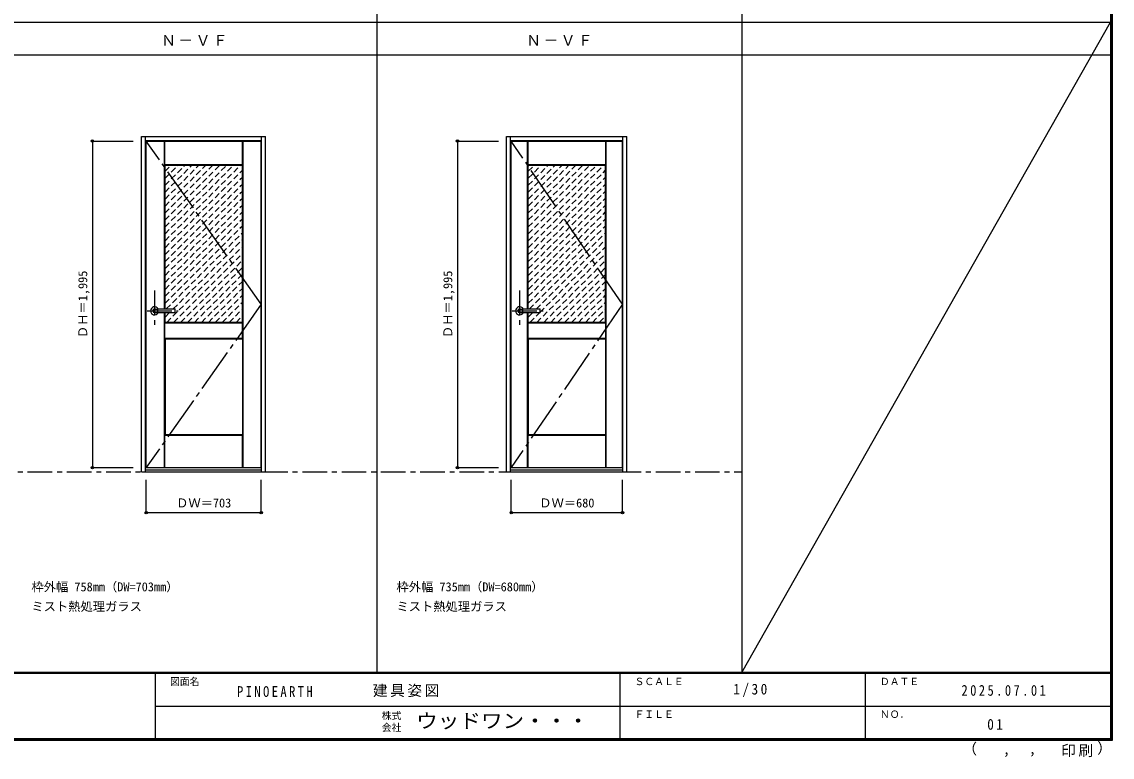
# Model space of a CAD drawing. Units: millimetres, scale not verified. Extents: x -6000 to 5700, y -4307 to 4260.
# Drawn here: x -966 to 5700, y -4307 to 186 of the extents above; entities that cross this region are included whole.
import ezdxf
from ezdxf.enums import TextEntityAlignment as Align

# ---------------------------------------------------------------- set-up
doc = ezdxf.new("R2010")
doc.units = ezdxf.units.MM
doc.header["$LTSCALE"] = 30
doc.header["$PDMODE"] = 32
doc.header["$PDSIZE"] = 15
for name, pattern in [('CHAIN1', [8, 5, -1, 1, -1]), ('CHAIN2', [12, 9, -1, 1, -1]), ('DASHED1', [1.8, 1.2, -0.6])]:
    doc.linetypes.add(name, pattern=pattern)
for name, color, linetype in [('0-1_通り芯', 4, 'CHAIN1'), ('0-2_扉', 3, 'Continuous'), ('0-3_仕上げ', 7, 'Continuous'), ('0-4_枠', 3, 'Continuous'), ('0-5_レバー', 3, 'Continuous'), ('0-7', 7, 'CHAIN2'), ('0-A_文字', 7, 'CHAIN1'), ('0-B_寸法', 7, 'Continuous'), ('0-C_ハッチ', 4, 'DASHED1'), ('F-1_枠', 6, 'Continuous'), ('F-A_文字', 7, 'Continuous')]:
    doc.layers.add(name, color=color, linetype=linetype)
doc.styles.add('ＭＳ ゴシック', font='')
doc.styles.get('ＭＳ ゴシック').set_extended_font_data('MS Gothic')

msp = doc.modelspace()

# ---------------------------------------------------------------- linework, layer by layer
at = {"layer": '0-1_通り芯'}
for p, q in [((-154.2, -1456), (-154.2, -1666)), ((2077.4, -1456), (2077.4, -1666)), ((-199.2, -1580), (-9.2, -1580)), ((2032.4, -1580), (2222.4, -1580))]:
    msp.add_line(p, q, dxfattribs=at)
at = {"layer": '0-2_扉'}
for p, q in [((-205.2, -2537.5), (-205.2, -542.5)), ((-205.2, -542.5), (497.8, -542.5)), ((497.8, -2537.5), (497.8, -542.5)), ((2026.4, -2537.5), (2026.4, -542.5)), ((2026.4, -542.5), (2706.4, -542.5)), ((2706.4, -2537.5), (2706.4, -542.5)), ((-205.2, -2537.5), (497.8, -2537.5)), ((2026.4, -2537.5), (2706.4, -2537.5))]:
    msp.add_line(p, q, dxfattribs=at)
at = {"layer": '0-3_仕上げ'}
for p, q in [((-94.2, -1568.5), (-94.2, -542.5)), ((-92.7, -690), (-92.7, -542.5)), ((-91.2, -688.5), (-91.2, -542.5)), ((383.8, -688.5), (383.8, -542.5)), ((385.3, -690), (385.3, -542.5)), ((386.8, -2537.5), (386.8, -542.5)), ((2125.9, -1568.5), (2125.9, -542.5)), ((2127.4, -690), (2127.4, -542.5)), ((2128.9, -688.5), (2128.9, -542.5)), ((2603.9, -688.5), (2603.9, -542.5)), ((2605.4, -690), (2605.4, -542.5)), ((2606.9, -2537.5), (2606.9, -542.5)), ((-91.2, -688.5), (-92.7, -690)), ((-90.2, -692.5), (-92.7, -690)), ((383.8, -688.5), (-91.2, -688.5)), ((385.3, -690), (382.8, -692.5)), ((383.8, -688.5), (385.3, -690)), ((2128.9, -688.5), (2127.4, -690)), ((2129.9, -692.5), (2127.4, -690)), ((2603.9, -688.5), (2128.9, -688.5)), ((2605.4, -690), (2602.9, -692.5)), ((2603.9, -688.5), (2605.4, -690)), ((-94.2, -2537.5), (-94.2, -1591.5)), ((2125.9, -2537.5), (2125.9, -1591.5)), ((-91.2, -1654.5), (-92.7, -1653)), ((-91.2, -1746.5), (-91.2, -1654.5)), ((383.8, -1654.5), (-91.2, -1654.5)), ((382.8, -1650.5), (385.3, -1653)), ((383.8, -1654.5), (385.3, -1653)), ((383.8, -1746.5), (383.8, -1654.5)), ((385.3, -1748), (385.3, -1653)), ((2127.4, -1748), (2127.4, -1653)), ((2128.9, -1746.5), (2128.9, -1654.5)), ((2602.9, -1650.5), (2605.4, -1653)), ((2603.9, -1654.5), (2605.4, -1653)), ((2603.9, -1746.5), (2603.9, -1654.5)), ((2605.4, -1748), (2605.4, -1653)), ((-91.2, -1746.5), (-92.7, -1748)), ((-91.2, -1746.5), (383.8, -1746.5)), ((385.3, -1748), (382.8, -1750.5)), ((383.8, -1746.5), (385.3, -1748)), ((2128.9, -1746.5), (2127.4, -1748)), ((2129.9, -1750.5), (2127.4, -1748)), ((2128.9, -1746.5), (2603.9, -1746.5)), ((2605.4, -1748), (2602.9, -1750.5)), ((2603.9, -1746.5), (2605.4, -1748)), ((-92.7, -2537.5), (-92.7, -2340)), ((-91.2, -2537.5), (-91.2, -2341.5)), ((383.8, -2341.5), (-91.2, -2341.5)), ((382.8, -2337.5), (385.3, -2340)), ((383.8, -2341.5), (385.3, -2340)), ((383.8, -2537.5), (383.8, -2341.5)), ((385.3, -2537.5), (385.3, -2340)), ((2127.4, -2340), (2129.9, -2337.5)), ((2128.9, -2341.5), (2127.4, -2340)), ((2127.4, -2537.5), (2127.4, -2340)), ((2128.9, -2537.5), (2128.9, -2341.5)), ((2603.9, -2341.5), (2128.9, -2341.5)), ((2602.9, -2337.5), (2605.4, -2340)), ((2603.9, -2341.5), (2605.4, -2340)), ((2603.9, -2537.5), (2603.9, -2341.5)), ((2605.4, -2537.5), (2605.4, -2340))]:
    msp.add_line(p, q, dxfattribs=at)
at = {"layer": '0-3_仕上げ', "color": 3}
for p, q in [((382.8, -692.5), (-90.2, -692.5)), ((-90.2, -1568.5), (-90.2, -692.5)), ((382.8, -1650.5), (382.8, -692.5)), ((2602.9, -692.5), (2129.9, -692.5)), ((2129.9, -1568.5), (2129.9, -692.5)), ((2602.9, -1650.5), (2602.9, -692.5)), ((-90.2, -1650.5), (-90.2, -1591.5)), ((2129.9, -1650.5), (2129.9, -1591.5)), ((382.8, -1650.5), (-90.2, -1650.5)), ((2602.9, -1650.5), (2129.9, -1650.5)), ((-90.2, -1750.5), (-90.2, -2337.5)), ((2129.9, -1750.5), (2129.9, -2337.5)), ((382.8, -2337.5), (-90.2, -2337.5)), ((2602.9, -2337.5), (2129.9, -2337.5))]:
    msp.add_line(p, q, dxfattribs=at)
at = {"layer": '0-3_仕上げ'}
for points in [[(-90.2, -1750.5), (-92.7, -1748), (-92.7, -1653), (-90.2, -1650.5)], [(2603.9, -1654.5), (2128.9, -1654.5), (2127.4, -1653), (2129.9, -1650.5)], [(-91.2, -2341.5), (-92.7, -2340), (-90.2, -2337.5)]]:
    msp.add_lwpolyline(points, dxfattribs=at)
at = {"layer": '0-3_仕上げ', "color": 3}
for points in [[(-90.2, -1750.5), (382.8, -1750.5), (382.8, -2337.5)], [(2129.9, -1750.5), (2602.9, -1750.5), (2602.9, -2337.5)]]:
    msp.add_lwpolyline(points, dxfattribs=at)
at = {"layer": '0-4_枠'}
for p, q in [((-234.2, -2562.5), (-234.2, -515.5)), ((-234.2, -515.5), (523.8, -515.5)), ((-210.2, -2562.5), (-210.2, -515.5)), ((499.8, -2562.5), (499.8, -515.5)), ((1997.4, -2562.5), (1997.4, -515.5)), ((1997.4, -515.5), (2732.4, -515.5)), ((2021.4, -2562.5), (2021.4, -515.5)), ((2708.4, -2562.5), (2708.4, -515.5)), ((2732.4, -2562.5), (2732.4, -515.5)), ((-210.2, -539.5), (499.8, -539.5)), ((2021.4, -539.5), (2708.4, -539.5)), ((-210.2, -2550.5), (499.8, -2550.5)), ((1997.4, -2562.5), (2732.4, -2562.5)), ((2021.4, -2550.5), (2708.4, -2550.5))]:
    msp.add_line(p, q, dxfattribs=at)
msp.add_lwpolyline([(-234.2, -2562.5), (523.8, -2562.5), (523.8, -515.5)], dxfattribs=at)
at = {"layer": '0-5_レバー'}
for p, q in [((-154.2, -1570.5), (-135.2, -1570.5)), ((-154.2, -1589.5), (-135.2, -1589.5)), ((-135.2, -1569.5), (-134.2, -1568.5)), ((-135.2, -1590.5), (-135.2, -1569.5)), ((-135.2, -1590.5), (-134.2, -1591.5)), ((-134.2, -1568.5), (-30.2, -1568.5)), ((-30.2, -1591.5), (-134.2, -1591.5)), ((-29.2, -1569.5), (-30.2, -1568.5)), ((-29.2, -1590.5), (-30.2, -1591.5)), ((-29.2, -1590.5), (-29.2, -1569.5)), ((2077.4, -1570.5), (2096.4, -1570.5)), ((2077.4, -1589.5), (2096.4, -1589.5)), ((2096.4, -1569.5), (2097.4, -1568.5)), ((2096.4, -1590.5), (2096.4, -1569.5)), ((2096.4, -1590.5), (2097.4, -1591.5)), ((2097.4, -1568.5), (2201.4, -1568.5)), ((2201.4, -1591.5), (2097.4, -1591.5)), ((2202.4, -1569.5), (2201.4, -1568.5)), ((2202.4, -1590.5), (2201.4, -1591.5)), ((2202.4, -1590.5), (2202.4, -1569.5))]:
    msp.add_line(p, q, dxfattribs=at)
at = {"layer": '0-5_レバー', "color": 4}
for p, q in [((-134.2, -1591.5), (-134.2, -1568.5)), ((-30.2, -1568.5), (-30.2, -1591.5)), ((2097.4, -1591.5), (2097.4, -1568.5)), ((2201.4, -1568.5), (2201.4, -1591.5))]:
    msp.add_line(p, q, dxfattribs=at)
for centre, radius, start, end in [((-154.2, -1580), 24.55, 27.93255, 332.06745), ((-154.2, -1580), 11, 59.72736, 300.27264), ((2077.4, -1580), 24.55, 27.93255, 332.06745), ((2077.4, -1580), 11, 59.72736, 300.27264)]:
    msp.add_arc(centre, radius, start, end, dxfattribs=at)
at = {"layer": '0-5_レバー'}
for centre in [(-154.2, -1580), (2077.4, -1580)]:
    msp.add_arc(centre, 9.5, 90, 270, dxfattribs=at)
at = {"layer": '0-7'}
for p, q in [((497.8, -1540), (-205.2, -542.5)), ((2706.4, -1540), (2026.4, -542.5)), ((497.8, -1540), (-205.2, -2537.5)), ((2706.4, -1540), (2026.4, -2537.5))]:
    msp.add_line(p, q, dxfattribs=at)
at = {"layer": '0-A_文字'}
msp.add_line((-5490, -2562.5), (3436.4, -2562.5), dxfattribs=at)
at = {"layer": '0-B_寸法', "color": 4}
for p, q in [((-534.2, -542.5), (-534.2, -2537.5)), ((-534.2, -542.5), (-284.2, -542.5)), ((1697.4, -542.5), (1947.4, -542.5)), ((1697.4, -542.5), (1697.4, -2537.5)), ((-534.2, -2537.5), (-284.2, -2537.5)), ((1697.4, -2537.5), (1947.4, -2537.5)), ((-205.2, -2812.5), (-205.2, -2612.5)), ((2026.4, -2812.5), (2026.4, -2612.5))]:
    msp.add_line(p, q, dxfattribs=at)
for points in [[(-205.2, -2812.5), (497.8, -2812.5), (497.8, -2612.5)], [(2026.4, -2812.5), (2706.4, -2812.5), (2706.4, -2612.5)]]:
    msp.add_lwpolyline(points, dxfattribs=at)
at = {"layer": '0-B_寸法'}
for p in [(-534.2, -542.5), (1697.4, -542.5), (-534.2, -2537.5), (1697.4, -2537.5), (-205.2, -2812.5), (497.8, -2812.5), (2026.4, -2812.5), (2706.4, -2812.5)]:
    msp.add_point(p, dxfattribs=at)
at = {"layer": '0-C_ハッチ'}
for p, q in [((-90.2, -727.44), (-55.26, -692.5)), ((-90.2, -1151.71), (369.01, -692.5)), ((-90.2, -1109.28), (326.58, -692.5)), ((-90.2, -1066.85), (284.15, -692.5)), ((-90.2, -1024.43), (241.73, -692.5)), ((-90.2, -982), (199.3, -692.5)), ((-90.2, -939.57), (156.87, -692.5)), ((-90.2, -897.15), (114.45, -692.5)), ((-90.2, -854.72), (72.02, -692.5)), ((-90.2, -812.29), (29.59, -692.5)), ((-90.2, -769.87), (-12.83, -692.5)), ((-90.2, -1194.13), (382.8, -721.13)), ((2129.9, -727.44), (2164.84, -692.5)), ((2129.9, -1151.71), (2589.11, -692.5)), ((2129.9, -1109.28), (2546.68, -692.5)), ((2129.9, -1066.85), (2504.25, -692.5)), ((2129.9, -1024.43), (2461.83, -692.5)), ((2129.9, -982), (2419.4, -692.5)), ((2129.9, -939.57), (2376.97, -692.5)), ((2129.9, -897.15), (2334.55, -692.5)), ((2129.9, -854.72), (2292.12, -692.5)), ((2129.9, -812.29), (2249.69, -692.5)), ((2129.9, -769.87), (2207.27, -692.5)), ((2129.9, -1194.13), (2602.9, -721.13)), ((-90.2, -1236.56), (382.8, -763.56)), ((2129.9, -1236.56), (2602.9, -763.56)), ((-90.2, -1278.98), (382.8, -805.98)), ((-90.2, -1321.41), (382.8, -848.41)), ((2129.9, -1278.98), (2602.9, -805.98)), ((2129.9, -1321.41), (2602.9, -848.41)), ((-90.2, -1363.84), (382.8, -890.84)), ((2129.9, -1363.84), (2602.9, -890.84)), ((-90.2, -1406.26), (382.8, -933.26)), ((-90.2, -1448.69), (382.8, -975.69)), ((2129.9, -1406.26), (2602.9, -933.26)), ((2129.9, -1448.69), (2602.9, -975.69)), ((-90.2, -1491.12), (382.8, -1018.12)), ((-90.2, -1533.54), (382.8, -1060.54)), ((2129.9, -1491.12), (2602.9, -1018.12)), ((2129.9, -1533.54), (2602.9, -1060.54)), ((-82.73, -1568.5), (382.8, -1102.97)), ((2137.37, -1568.5), (2602.9, -1102.97)), ((-79.88, -1650.5), (382.8, -1187.82)), ((-40.3, -1568.5), (382.8, -1145.4)), ((2179.8, -1568.5), (2602.9, -1145.4)), ((2202.4, -1588.32), (2602.9, -1187.82)), ((-37.45, -1650.5), (382.8, -1230.25)), ((2182.65, -1650.5), (2602.9, -1230.25)), ((4.98, -1650.5), (382.8, -1272.67)), ((47.4, -1650.5), (382.8, -1315.1)), ((2225.08, -1650.5), (2602.9, -1272.67)), ((2267.5, -1650.5), (2602.9, -1315.1)), ((89.83, -1650.5), (382.8, -1357.53)), ((2309.93, -1650.5), (2602.9, -1357.53)), ((132.25, -1650.5), (382.8, -1399.95)), ((174.68, -1650.5), (382.8, -1442.38)), ((2352.35, -1650.5), (2602.9, -1399.95)), ((2394.78, -1650.5), (2602.9, -1442.38)), ((217.11, -1650.5), (382.8, -1484.81)), ((259.53, -1650.5), (382.8, -1527.23)), ((2437.21, -1650.5), (2602.9, -1484.81)), ((2479.63, -1650.5), (2602.9, -1527.23)), ((-90.2, -1618.4), (-63.3, -1591.5)), ((301.96, -1650.5), (382.8, -1569.66)), ((2129.9, -1618.4), (2156.8, -1591.5)), ((2140.22, -1650.5), (2199.22, -1591.5)), ((2522.06, -1650.5), (2602.9, -1569.66)), ((344.39, -1650.5), (382.8, -1612.09)), ((2564.49, -1650.5), (2602.9, -1612.09))]:
    msp.add_line(p, q, dxfattribs=at)
at = {"layer": 'F-1_枠'}
for p, q in [((1204.8, 4175), (1204.8, -3790)), ((3436.4, 4175), (3436.4, -3790)), ((5690, 4175), (5690, -4205)), ((5695, 4175), (5695, -4205)), ((5700, 4175), (5700, -4205)), ((-6000, 184.5), (5700, 184.5)), ((-6000, -15.5), (5700, -15.5)), ((5700, -3790), (-6000, -3790)), ((5700, -3795), (-6000, -3795)), ((-150, -3795), (-150, -4195)), ((2690, -3795), (2690, -4195)), ((4190, -3795), (4190, -4195)), ((-150, -3995), (5690, -3995.01)), ((5700, -4195), (-6000, -4195)), ((5700, -4200), (-6000, -4200)), ((5700, -4205), (-6000, -4205))]:
    msp.add_line(p, q, dxfattribs=at)
at = {"layer": 'F-A_文字'}
msp.add_line((3436.4, -3790), (5690, 184.5), dxfattribs=at)

# ---------------------------------------------------------------- texts
at = {"layer": '0-A_文字', "style": 'ＭＳ ゴシック'}
for s, p in [('枠外幅 758mm（DW=703mm）', (-906.8, -3310)), ('枠外幅 735mm（DW=680mm）', (1324.8, -3310)), ('ミスト熱処理ガラス', (-906.8, -3430)), ('ミスト熱処理ガラス', (1324.8, -3430))]:
    msp.add_text(s, height=54.99, dxfattribs=at).set_placement(p, align=Align.BOTTOM_LEFT)
at = {"layer": '0-A_文字', "char_height": 65.98, "attachment_point": 7, "style": 'ＭＳ ゴシック'}
for insert in [(-113.5, 39.5), (2118.1, 39.5)]:
    msp.add_mtext('\\T1.17;Ｎ－ＶＦ', dxfattribs=dict(at, insert=insert))
at = {"layer": '0-B_寸法', "style": 'ＭＳ ゴシック'}
for p in [(-549.2, -1746.25), (1682.4, -1746.25)]:
    msp.add_text('ＤＨ＝1,995', height=54.99, rotation=90, dxfattribs=at).set_placement(p, align=Align.BOTTOM_LEFT)
for s, p in [('ＤＷ＝703', (-22.45, -2797.5)), ('ＤＷ＝680', (2197.65, -2797.5))]:
    msp.add_text(s, height=54.99, dxfattribs=at).set_placement(p, align=Align.BOTTOM_LEFT)
at = {"layer": 'F-A_文字', "style": 'ＭＳ ゴシック'}
for s, height, p in [('図面名', 43.99, (-60, -3880)), ('ＳＣＡＬＥ', 43.99, (2780, -3880)), ('ＤＡＴＥ', 43.99, (4280, -3880)), ('株式', 43.99, (1235, -4089)), ('ＦＩＬＥ', 43.99, (2780, -4080)), ('ＮＯ．', 43.99, (4280, -4080)), ('会社', 43.99, (1235, -4161)), ('（', 65.98, (4784.03, -4308.31)), ('）', 65.98, (5608.4, -4304.13)), (',', 65.98, (5031.28, -4308.31)), (',', 65.98, (5190.2, -4305.53))]:
    msp.add_text(s, height=height, dxfattribs=at).set_placement(p, align=Align.BOTTOM_LEFT)
at = {"layer": 'F-A_文字', "style": 'ＭＳ ゴシック', "width": 1.1}
msp.add_text('ウッドワン・・・', height=87.98, dxfattribs=at).set_placement((1445, -4155), align=Align.BOTTOM_LEFT)
at = {"layer": 'F-A_文字', "char_height": 65.98, "attachment_point": 7, "style": 'ＭＳ ゴシック'}
for s, insert in [('\\T1.17;建具姿図', (1180.42, -3940)), ('\\T1.38;\\W0.9;1/30', (3383.75, -3940)), ('\\T1.39;\\W0.85;PINOEARTH', (350, -3940)), ('\\T1.39;\\W0.85;2025.07.01', (4778.75, -3932.5)), ('\\T1.36;\\W0.9;01', (4936.25, -4140)), ('\\T1.17;印刷', (5388.15, -4306.92))]:
    msp.add_mtext(s, dxfattribs=dict(at, insert=insert))

doc.saveas('drawing.dxf')
